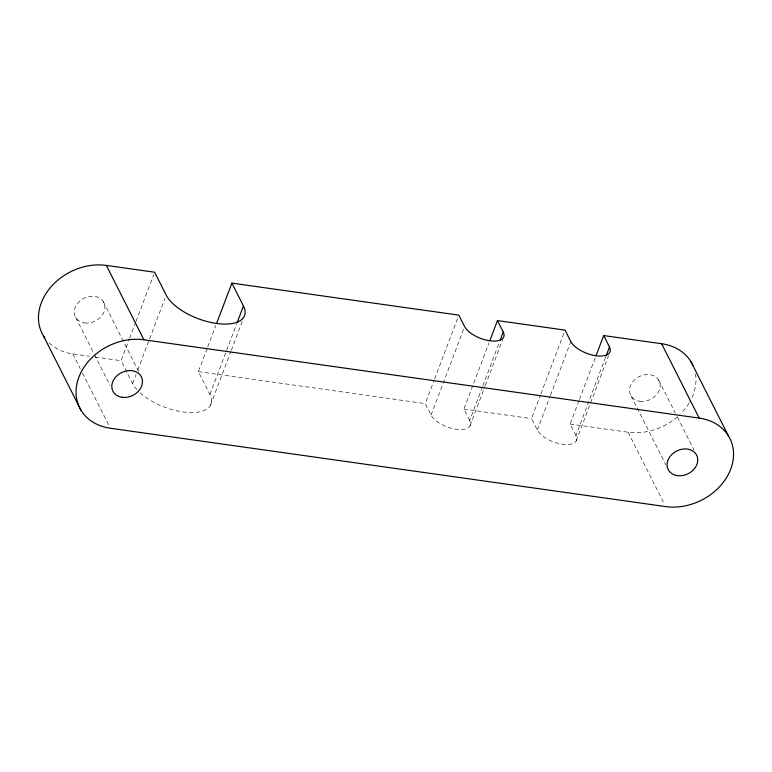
<?xml version="1.0" encoding="UTF-8"?>
<svg xmlns="http://www.w3.org/2000/svg" width="772" height="772" viewBox="0 0 772 772"><rect width="100%" height="100%" fill="white"/><g stroke="black" fill="none" stroke-linecap="round" stroke-linejoin="round"><path stroke-width="0.58" stroke-dasharray="3.86 2.9" d="M136.953 389.696A42.499 19.319 20.8 0 1 132.649 383.587L121.088 360.707L129.165 339.429M129.59 338.31L135.534 322.628M135.959 321.509L153.792 274.465M132.649 383.587L136.046 374.623M137.744 370.145L149.208 339.912M149.633 338.783L164.918 298.465M140.012 392.755A42.499 19.319 20.8 0 0 190.153 412.537A42.499 19.319 20.8 0 0 209.907 394.482L198.346 371.602L207.263 348.085M207.687 346.966L215.755 325.688M209.907 394.482L236.657 323.922M210.505 405.194L230.896 351.434M231.32 350.314L242.36 321.191M482.432 386.907L469.694 420.508A21.249 9.66 20.8 0 1 456.155 429.222A21.249 9.66 20.8 0 1 431.065 415.056L425.285 403.621L434.202 380.094M434.626 378.975L457.989 317.379M431.065 415.056L464.609 326.575M469.694 420.508L463.914 409.063L488.965 342.99M482.857 385.788L499.416 342.112M469.994 425.864L484.855 386.666M485.279 385.546L502.697 339.622M605.644 357.089L575.922 435.495A21.249 9.66 20.8 0 1 562.383 444.209A21.249 9.66 20.8 0 1 537.293 430.043L531.512 418.607L540.429 395.081M540.854 393.961L565.065 330.127M537.293 430.043L550.031 396.441M550.455 395.322L570.836 341.562M575.922 435.495L570.141 424.05L579.058 400.533M579.482 399.413L595.617 356.847M576.221 440.851L608.5 355.728M49.225 343.058A53.114 42.363 -26.8 0 0 72.809 353.894L89.291 356.22M95.188 357.05L121.088 360.707M198.346 371.602L425.285 403.621M463.914 409.063L531.512 418.607M570.141 424.05L628.09 432.223A53.114 42.363 -26.8 0 0 677.44 416.755M658.661 380.046L675.297 412.972M677.44 417.227L694.076 450.153M631.062 395.93L665.937 464.976M628.09 432.223L664.576 504.463M103.38 301.717L138.796 371.824M75.781 317.601L94.02 353.711M94.56 354.773L110.126 385.585M72.809 353.894L80.317 368.765M82.469 373.021L109.296 426.134M695.495 373.957A53.114 42.363 -26.8 0 1 689.686 402.048M689.087 403.061A53.114 42.363 -26.8 0 1 680.73 413.667M639.824 401.257A15.932 12.709 -26.8 0 0 659.915 383.115A15.932 12.709 -26.8 0 0 634.825 379.583A15.932 12.709 -26.8 0 0 639.824 401.257M84.553 322.928A15.932 12.709 -26.8 0 0 104.645 304.786A15.932 12.709 -26.8 0 0 79.555 301.254A15.932 12.709 -26.8 0 0 84.553 322.928"/><path stroke-width="1.16" d="M216.604 323.449L231.899 283.121L458.838 315.14L464.609 326.575A21.249 9.66 20.8 0 0 489.709 340.742A21.249 9.66 20.8 0 0 503.238 332.028L497.457 320.583L565.065 330.127L570.836 341.562A21.249 9.66 20.8 0 0 595.936 355.728A21.249 9.66 20.8 0 0 609.465 347.014L603.685 335.569L661.633 343.743A53.114 42.363 -26.8 0 1 692.938 365.436M237.081 322.802L243.45 306.002L231.899 283.121M489.815 340.751L497.457 320.583M500.266 339.863L503.238 332.028M596.042 355.728L603.685 335.569M606.068 355.969L609.465 347.014M44.795 337.962A53.114 42.363 -26.8 0 1 50.518 287.435A53.114 42.363 -26.8 0 1 106.353 265.414L154.641 272.226L166.192 295.107A42.499 19.319 20.8 0 0 216.382 323.439A42.499 19.319 20.8 0 0 243.45 306.002M143.91 339.776L699.191 418.106A53.114 42.363 -26.8 0 1 730.708 469.154A53.114 42.363 -26.8 0 1 665.647 506.586L110.367 428.257A53.114 42.363 -26.8 0 1 78.86 377.199A53.114 42.363 -26.8 0 1 143.91 339.776L106.353 265.414M690.863 361.518L728.421 435.881M661.633 343.743L699.191 418.106M43.579 336.119L81.137 410.482M122.111 397.29A15.932 12.709 -26.8 0 0 142.202 379.148A15.932 12.709 -26.8 0 0 117.112 375.607A15.932 12.709 -26.8 0 0 122.111 397.29M677.391 475.62A15.932 12.709 -26.8 0 0 697.483 457.478A15.932 12.709 -26.8 0 0 672.393 453.936A15.932 12.709 -26.8 0 0 677.391 475.62"/></g></svg>
